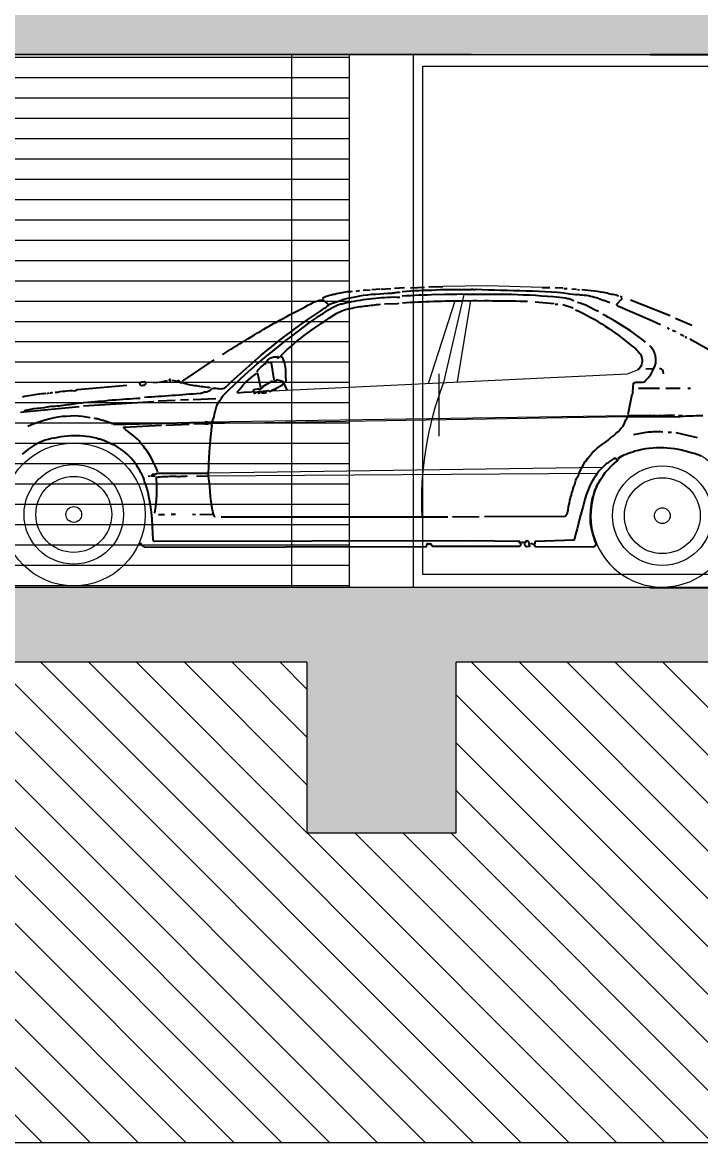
# Model space of a CAD drawing. Header units: metres. Extents: x -45 to 1930, y -347 to 488.
# Drawn here: x 238.15 to 241.33, y -146.25 to -141 of the extents above; entities that cross this region are included whole.
import ezdxf

# ---------------------------------------------------------------- set-up
doc = ezdxf.new("R2010")
doc.units = ezdxf.units.M
doc.header["$PDMODE"] = 3
doc.layers.add('FLOATINGWINDOWS', color=2, linetype='Continuous', plot=False)
for name, color, linetype in [('koty', 4, 'Continuous'), ('popis', 6, 'Continuous'), ('SRAFY', 3, 'Continuous'), ('srafy sklo', 252, 'Continuous'), ('ZARIZOVAKY', 251, 'Continuous')]:
    doc.layers.add(name, color=color, linetype=linetype)
doc.styles.add('ROMANS', font='romans.shx', dxfattribs={"width": 0.7})
doc.dimstyles.new('andr', dxfattribs={"dimtxt": 0.1, "dimasz": 0.2, "dimexe": 0.2, "dimexo": 0.2, "dimgap": 0.05, "dimtad": 1, "dimlfac": 1000, "dimrnd": 10, "dimtxsty": 'Standard', "dimblk": 'OBLIQUE', "dimcen": 2.5, "dimclrd": 7, "dimclre": 7, "dimclrt": 7, "dimadec": 0, "dimazin": 0, "dimtfac": 1, "dimtmove": 0, "dimatfit": 3, "dimldrblk": 'OBLIQUE', "dimfxl": 0, "dimarcsym": 0})

# ---------------------------------------------------------------- blocks, each defined once
blk = doc.blocks.new('BMW5-BOK')
at = {"lineweight": 0}
for p, q in [((2.6739, 1.3675), (2.5791, 0.9536)), ((2.5086, 0.9502), (2.6337, 1.3373)), ((2.6435, 0.9566), (2.7071, 1.338)), ((3.4414, 0.9944), (3.4888, 1.014)), ((1.6779, 0.9108), (3.4414, 0.9944)), ((3.4421, 0.7929), (1.4567, 0.7598)), ((3.4429, 0.7977), (1.4711, 0.7676)), ((1.4718, 0.5172), (3.3004, 0.5284)), ((3.3241, 0.556), (1.472, 0.5299))]:
    blk.add_line(p, q, dxfattribs=at)
for points in [[(1.1752, 0.8855), (1.1911, 0.8869), (1.2079, 0.8875), (1.2239, 0.8889), (1.2406, 0.8902), (1.2566, 0.8908), (1.2726, 0.8922), (1.2893, 0.8936), (1.3053, 0.895), (1.3221, 0.8955), (1.338, 0.8969), (1.3548, 0.8983), (1.3708, 0.8989), (1.3875, 0.9003), (1.4043, 0.9017), (1.4202, 0.9022), (1.437, 0.9036), (1.441, 0.9043), (1.4442, 0.9051), (1.4466, 0.9059), (1.4498, 0.9074), (1.4522, 0.9082), (1.4554, 0.909), (1.4578, 0.9097), (1.4618, 0.9105), (1.4666, 0.9112), (1.4706, 0.9127), (1.4746, 0.9135), (1.4786, 0.915), (1.4826, 0.9166), (1.4867, 0.9197), (1.4899, 0.9229), (1.4931, 0.9268), (1.5011, 0.9283), (1.5099, 0.9282), (1.5178, 0.9265), (1.5266, 0.9256), (1.5346, 0.9247), (1.5426, 0.9254), (1.5506, 0.9276), (1.557, 0.9324), (1.5845, 0.9591), (1.6119, 0.9843), (1.6394, 1.0094), (1.6676, 1.0337), (1.695, 1.0581), (1.7224, 1.0817), (1.7499, 1.1044), (1.7773, 1.1264), (1.8047, 1.1484), (1.8321, 1.1696), (1.8602, 1.1907), (1.8876, 1.2111), (1.915, 1.2307), (1.9424, 1.2503), (1.9705, 1.269), (1.9979, 1.2878), (2.0035, 1.2917), (2.0091, 1.2956), (2.0148, 1.2996), (2.0204, 1.3027), (2.026, 1.3066), (2.0317, 1.3105), (2.0365, 1.3144), (2.0406, 1.3192), (2.0582, 1.3261), (2.0758, 1.3331), (2.0935, 1.3392), (2.1111, 1.3446), (2.1295, 1.3491), (2.1479, 1.3529), (2.1662, 1.3566), (2.1854, 1.3604), (2.2038, 1.3633), (2.223, 1.3654), (2.2413, 1.3676), (2.2605, 1.3689), (2.2797, 1.3703), (2.298, 1.3716), (2.3172, 1.373), (2.3355, 1.3736), (2.3411, 1.3743), (2.3467, 1.375), (2.3515, 1.3757), (2.3563, 1.3764), (2.3619, 1.3772), (2.3667, 1.3771), (2.3715, 1.3771), (2.3742, 1.3766)], [(2.0114, 1.3475), (2.0138, 1.3498), (2.0155, 1.3522), (2.0179, 1.3546), (2.0211, 1.3561), (2.0283, 1.3584), (2.0363, 1.3607), (2.0443, 1.363), (2.0523, 1.3653), (2.0603, 1.3676), (2.0691, 1.3691), (2.0771, 1.3713), (2.0859, 1.3728), (2.0939, 1.3751), (2.1027, 1.3766), (2.1107, 1.3781), (2.1195, 1.3788), (2.1275, 1.3803), (2.1363, 1.3809), (2.1443, 1.3816), (2.1522, 1.3823)], [(2.1681, 1.3821), (2.1857, 1.3851)], [(2.2017, 1.3864), (2.2336, 1.3892)], [(2.2416, 1.3899), (2.2816, 1.3926)], [(2.2855, 1.3925), (2.331, 1.3951)], [(2.3478, 1.3965), (2.3957, 1.3991)], [(3.19, 1.3377), (3.1852, 1.3393), (3.1805, 1.3418), (3.1757, 1.3426), (3.1709, 1.3443), (3.1662, 1.3459), (3.1606, 1.3468), (3.1558, 1.3485), (3.1502, 1.3493), (3.1224, 1.3529), (3.0937, 1.3557), (3.0658, 1.3576), (3.038, 1.3596), (3.01, 1.3615), (2.9814, 1.3635), (2.9535, 1.3639), (2.9256, 1.365), (2.8977, 1.3662), (2.8698, 1.3666), (2.8419, 1.3669), (2.8139, 1.3665), (2.786, 1.3668), (2.7573, 1.3672), (2.7294, 1.3668), (2.7015, 1.3672), (2.6815, 1.3674), (2.6616, 1.3677), (2.6417, 1.3671), (2.6218, 1.3674), (2.6026, 1.3669), (2.5826, 1.3663), (2.5627, 1.3658), (2.5428, 1.366), (2.5228, 1.3647), (2.5037, 1.3642), (2.4837, 1.3636), (2.4638, 1.3631), (2.4438, 1.3617), (2.4247, 1.3612), (2.4047, 1.3599), (2.3848, 1.3593)], [(3.3589, 1.3275), (3.351, 1.3308), (3.3431, 1.3333), (3.3351, 1.3365), (3.3272, 1.3391), (3.3192, 1.3416), (3.3113, 1.3448), (3.3034, 1.3473), (3.2962, 1.3506), (3.2867, 1.3532), (3.2772, 1.3557), (3.2676, 1.3574), (3.2581, 1.3599), (3.2485, 1.3616), (3.239, 1.3625), (3.2294, 1.3634), (3.2198, 1.3636), (3.2151, 1.3652), (3.2103, 1.3661), (3.2055, 1.3654), (3.1999, 1.3654), (3.1712, 1.369), (3.1426, 1.3726), (3.1131, 1.3754), (3.0844, 1.3773), (3.0549, 1.3793), (3.0255, 1.3805), (2.996, 1.3817), (2.9665, 1.3829), (2.937, 1.384), (2.9067, 1.3844), (2.8772, 1.3856), (2.8477, 1.386), (2.8182, 1.3864), (2.7887, 1.3876), (2.7592, 1.3887), (2.7297, 1.3899), (2.7265, 1.3892), (2.7225, 1.3884), (2.7201, 1.3885), (2.7169, 1.3893), (2.7138, 1.3901), (2.7106, 1.3902), (2.7074, 1.3894), (2.7042, 1.3887), (2.6842, 1.3889), (2.6635, 1.3892), (2.6436, 1.3886), (2.6236, 1.3889), (2.6037, 1.3884), (2.5837, 1.3886), (2.5638, 1.3881), (2.5438, 1.3876), (2.5239, 1.3862), (2.504, 1.3857), (2.484, 1.3852), (2.464, 1.3838), (2.4441, 1.3833), (2.4249, 1.382), (2.405, 1.3806), (2.385, 1.3793)], [(2.4228, 1.3987), (2.4898, 1.401)], [(2.5098, 1.4032), (2.5752, 1.4047)], [(3.0409, 1.4002), (3.0776, 1.3997)], [(3.1389, 1.3957), (3.103, 1.3978)], [(3.1429, 1.3949), (3.1588, 1.3947)], [(3.2026, 1.3909), (3.1803, 1.392)], [(3.2074, 1.3908), (3.2169, 1.3883)], [(3.4016, 1.3596), (3.3952, 1.3613), (3.3881, 1.363), (3.3817, 1.3647), (3.3746, 1.3663), (3.3674, 1.3672), (3.3603, 1.3689), (3.3539, 1.3706), (3.3467, 1.3723), (3.3308, 1.3757), (3.3157, 1.3783), (3.3006, 1.3801), (3.2863, 1.3827), (3.2711, 1.3845), (3.2568, 1.3854), (3.2425, 1.3872), (3.2273, 1.3882)], [(1.5068, 0.3245), (1.506, 0.3245), (1.5052, 0.3253), (1.5036, 0.3262), (1.5028, 0.3269), (1.496, 0.3494), (1.4915, 0.3725), (1.4878, 0.3957), (1.4857, 0.4197), (1.4836, 0.4436), (1.4815, 0.4676), (1.4795, 0.4915), (1.4766, 0.5147), (1.4781, 0.5721), (1.4813, 0.6287), (1.4852, 0.686), (1.4915, 0.7442), (1.4924, 0.749), (1.4917, 0.7538), (1.4909, 0.7577), (1.4894, 0.7618), (1.5025, 0.7935), (1.5035, 0.8054), (1.5068, 0.8174), (1.5102, 0.8293), (1.5135, 0.8412), (1.5168, 0.8483), (1.5201, 0.8555), (1.5242, 0.8618), (1.5283, 0.8681), (1.5315, 0.8745), (1.5364, 0.8808), (1.5405, 0.8863), (1.5445, 0.8926), (1.5704, 0.9186), (1.5962, 0.9438), (1.6229, 0.969), (1.6495, 0.9934), (1.6761, 1.0169), (1.7028, 1.0405), (1.7302, 1.0632), (1.7576, 1.086), (1.785, 1.108), (1.8116, 1.13), (1.839, 1.1511), (1.8664, 1.1715), (1.893, 1.1919), (1.9203, 1.2123), (1.9469, 1.2319), (1.9735, 1.2507), (1.9775, 1.2546), (1.9807, 1.2578), (1.9848, 1.2601), (1.988, 1.2624), (1.992, 1.2648), (1.9952, 1.2663), (1.9984, 1.2687), (2.0016, 1.271), (2.0137, 1.278), (2.025, 1.2859), (2.0354, 1.2929), (2.0467, 1.2991), (2.0579, 1.3062), (2.07, 1.3116), (2.0828, 1.3178), (2.0964, 1.3224), (2.1028, 1.3231), (2.1076, 1.3247), (2.1132, 1.3262), (2.118, 1.3277), (2.1213, 1.3293), (2.1253, 1.33), (2.1284, 1.3308), (2.1324, 1.3307), (2.1356, 1.3315), (2.1396, 1.3322), (2.1428, 1.333), (2.146, 1.3337), (2.1604, 1.3359), (2.1748, 1.3381), (2.1891, 1.3404), (2.2027, 1.3426), (2.2171, 1.3448), (2.2315, 1.3462), (2.2459, 1.3484), (2.2602, 1.3498), (2.2746, 1.3512), (2.2882, 1.3526), (2.3026, 1.3532), (2.3169, 1.3546), (2.3305, 1.3545), (2.3448, 1.3551), (2.3592, 1.3549), (2.3728, 1.3547)], [(1.5422, 1.0864), (1.5479, 1.0888), (1.5527, 1.0911), (1.5575, 1.0942), (1.5615, 1.0973), (1.5664, 1.1005), (1.5712, 1.1044), (1.576, 1.1067), (1.5808, 1.1099), (1.5913, 1.1161), (1.6018, 1.1224), (1.6114, 1.1286), (1.6218, 1.1348), (1.6323, 1.1411), (1.6419, 1.1473), (1.6516, 1.1528), (1.6612, 1.159), (1.6757, 1.1684), (1.691, 1.177), (1.7055, 1.1864), (1.7207, 1.195), (1.7352, 1.2035), (1.7505, 1.2129), (1.7649, 1.2215), (1.7802, 1.2301), (1.7955, 1.2378), (1.8107, 1.2464), (1.826, 1.255), (1.8405, 1.2628), (1.8557, 1.2713), (1.8718, 1.2791), (1.887, 1.2877), (1.9023, 1.2955), (1.9159, 1.3017), (1.9288, 1.3087), (1.9424, 1.3165), (1.9553, 1.3235), (1.9689, 1.3305), (1.9826, 1.3359), (1.997, 1.3397), (2.0114, 1.3419), (2.0311, 1.3265), (2.0319, 1.3257), (2.0334, 1.3249), (2.0342, 1.3233), (2.035, 1.3216)], [(1.8364, 0.955), (1.8364, 0.955), (1.8372, 0.9566), (1.8389, 0.9574), (1.8396, 0.9582), (1.8392, 0.9861), (1.838, 1.0156), (1.8336, 1.0436), (1.8252, 1.07), (1.8236, 1.0716), (1.8212, 1.0724), (1.8188, 1.0733), (1.8156, 1.0741), (1.8149, 1.0741), (1.8149, 1.0749), (1.8149, 1.0765), (1.8141, 1.0781), (1.8287, 1.0931), (1.844, 1.108), (1.8602, 1.1221), (1.8755, 1.1355), (1.8916, 1.1489), (1.9085, 1.1622), (1.9246, 1.1748), (1.9415, 1.1873), (1.9585, 1.199), (1.9753, 1.2108), (1.993, 1.2225), (2.0099, 1.2342), (2.0268, 1.2452), (2.0437, 1.2569), (2.0606, 1.2679), (2.0775, 1.2788), (2.0847, 1.2827), (2.0928, 1.2858), (2.1008, 1.2897), (2.1088, 1.2928), (2.1168, 1.2958), (2.1248, 1.2981), (2.1336, 1.3004), (2.1416, 1.3019), (2.1504, 1.3034), (2.1592, 1.3057), (2.1688, 1.3071), (2.1776, 1.3086), (2.1863, 1.3101), (2.1951, 1.3108), (2.2039, 1.3122), (2.2127, 1.3137), (2.2215, 1.3144), (2.2303, 1.3159), (2.2391, 1.3166), (2.247, 1.3173), (2.2558, 1.318), (2.2646, 1.3194), (2.2734, 1.3201), (2.2822, 1.3208)], [(2.3022, 1.3237), (2.3644, 1.3253), (2.3644, 1.3253), (2.366, 1.3261), (2.3668, 1.3261), (2.3668, 1.3261)], [(2.3868, 1.3282), (2.4051, 1.3296), (2.4235, 1.3301), (2.4418, 1.3315), (2.4602, 1.332), (2.4777, 1.3326), (2.4961, 1.3339), (2.5145, 1.3345), (2.5328, 1.3351), (2.5512, 1.3356), (2.5695, 1.3362), (2.5878, 1.3367), (2.6062, 1.3365), (2.6245, 1.3371), (2.6429, 1.3376), (2.6612, 1.3374), (2.6796, 1.338), (2.6979, 1.3377), (2.7163, 1.3383), (2.7346, 1.338), (2.7529, 1.3378), (2.7713, 1.3383), (2.7896, 1.3381), (2.808, 1.3378), (2.8263, 1.3376), (2.8446, 1.3374), (2.863, 1.3371), (2.8813, 1.3369), (2.8997, 1.3366), (2.918, 1.3364), (2.9364, 1.3354), (2.9547, 1.3351), (2.973, 1.3349)], [(3.0981, 1.3237), (3.0081, 1.3312)], [(3.1021, 1.322), (3.114, 1.3219)], [(3.1863, 1.3026), (3.1379, 1.3176)], [(3.3058, 1.2867), (3.2931, 1.2916), (3.2812, 1.2974), (3.2693, 1.3039), (3.2574, 1.3104), (3.2455, 1.3162), (3.2328, 1.3219), (3.2201, 1.3261), (3.2066, 1.3287)], [(3.5968, 1.2247), (3.5445, 1.2477), (3.397, 1.3126), (3.3954, 1.3142), (3.3939, 1.3167), (3.3923, 1.3191), (3.3916, 1.3215), (3.4118, 1.3427), (3.4158, 1.349)], [(3.4064, 1.358), (3.4072, 1.358), (3.4088, 1.3579), (3.4104, 1.3579), (3.4119, 1.3571), (3.4127, 1.3563), (3.4127, 1.3555), (3.4143, 1.3547), (3.4159, 1.3539)], [(3.642, 1.2663), (3.4556, 1.3406)], [(3.1974, 1.2945), (3.2164, 1.2863), (3.2346, 1.2773), (3.2529, 1.2683), (3.2703, 1.2585), (3.2877, 1.2494), (3.3043, 1.2389), (3.321, 1.2291), (3.3368, 1.2185), (3.3534, 1.2079), (3.3692, 1.1966), (3.385, 1.1852), (3.4008, 1.1738), (3.4166, 1.1616), (3.4324, 1.1503), (3.4482, 1.1373), (3.4639, 1.1251), (3.4687, 1.1211), (3.4726, 1.1178), (3.4758, 1.1146), (3.4805, 1.1122), (3.486, 1.1065), (3.4915, 1.1001), (3.497, 1.0936), (3.5025, 1.0863), (3.5064, 1.0791), (3.5095, 1.0703), (3.511, 1.0615), (3.5108, 1.0512), (3.5075, 1.0392), (3.5034, 1.0289), (3.4977, 1.021), (3.4888, 1.014)], [(3.5264, 1.1427), (3.5145, 1.1524), (3.5027, 1.1613), (3.4909, 1.1702), (3.479, 1.1791), (3.4671, 1.1881), (3.4553, 1.1962), (3.4427, 1.2044), (3.4308, 1.2125), (3.4181, 1.2198), (3.4055, 1.228), (3.3928, 1.2353), (3.3801, 1.2435), (3.3667, 1.2508), (3.3532, 1.2582), (3.3398, 1.2663), (3.3263, 1.2737)], [(3.6349, 1.2058), (3.6349, 1.2066), (3.6341, 1.2074), (3.6325, 1.2082), (3.6309, 1.2091), (3.6317, 1.2075), (3.6325, 1.2067), (3.6333, 1.2059), (3.6349, 1.2058)], [(3.7435, 1.222), (3.6674, 1.2541)], [(3.6666, 1.1919), (3.6666, 1.1919), (3.665, 1.1927), (3.6642, 1.1927), (3.6634, 1.1927), (3.6531, 1.1984)], [(3.7062, 1.1714), (3.6903, 1.1796)], [(3.7181, 1.1649), (3.7173, 1.1657), (3.7173, 1.1665), (3.7157, 1.1673), (3.7141, 1.1681), (3.7141, 1.1665), (3.7149, 1.1657), (3.7165, 1.1649), (3.7181, 1.1649)], [(3.9413, 1.0407), (3.7339, 1.1575)], [(3.4454, 0.8056), (3.4634, 0.8995), (3.465, 0.9003), (3.4658, 0.9018), (3.4666, 0.9034), (3.4674, 0.905), (3.4667, 0.9066), (3.4667, 0.9082), (3.4667, 0.909), (3.4659, 0.9106), (3.4704, 0.9504), (3.4761, 0.9535), (3.4816, 0.9551), (3.4881, 0.9558), (3.4944, 0.9565), (3.5008, 0.9564), (3.508, 0.9563), (3.5144, 0.9562), (3.5208, 0.9577), (3.5264, 0.964), (3.5329, 0.9703), (3.5386, 0.9767), (3.5442, 0.9837), (3.5491, 0.9909), (3.554, 0.9987), (3.5581, 1.0067), (3.5614, 1.0154), (3.5696, 1.0296), (3.5738, 1.0455), (3.574, 1.0631), (3.5734, 1.0814), (3.5703, 1.0878), (3.568, 1.0943), (3.5649, 1.1007), (3.5626, 1.1063), (3.5587, 1.1111), (3.5555, 1.1159), (3.5508, 1.1208), (3.5461, 1.1256)], [(1.354, 0.9605), (1.502, 1.0598)], [(1.784, 0.9669), (1.7714, 1.0459), (1.7706, 1.0468), (1.7699, 1.0476), (1.769, 1.0476), (1.7683, 1.0484), (1.7515, 1.0478), (1.7515, 1.0478), (1.7507, 1.0486), (1.7499, 1.0494), (1.7492, 1.051), (1.7516, 1.0558), (1.7549, 1.0605), (1.7589, 1.0636), (1.7629, 1.0668), (1.7677, 1.0691), (1.7726, 1.0715), (1.7782, 1.073), (1.7838, 1.0745), (1.7893, 1.0744), (1.7933, 1.0744), (1.7973, 1.0751), (1.8013, 1.0759), (1.8029, 1.0751), (1.8037, 1.0742), (1.8053, 1.0726), (1.8052, 1.071), (1.8036, 1.0695), (1.802, 1.0687), (1.7996, 1.0671), (1.798, 1.0656)], [(1.6093, 0.9069), (1.6182, 0.9188), (1.6288, 0.9306), (1.6393, 0.9432), (1.6514, 0.955), (1.6635, 0.9661), (1.6764, 0.977), (1.6885, 0.9873), (1.7006, 0.9967), (1.7022, 0.9974), (1.7038, 0.9982), (1.7046, 0.9982), (1.7054, 0.9982), (1.7197, 0.9302)], [(1.7055, 1.0038), (1.7055, 1.0046), (1.7055, 1.0062), (1.7055, 1.007), (1.7055, 1.0078), (1.7096, 1.0133), (1.7136, 1.0188), (1.7185, 1.0235), (1.7233, 1.0282), (1.729, 1.0329), (1.7346, 1.0377), (1.7403, 1.0416), (1.7459, 1.0455)], [(3.5271, 1.019), (3.5567, 1.0194)], [(3.6106, 0.9948), (3.6083, 1.0076), (3.6052, 1.0124), (3.6013, 1.0165), (3.5965, 1.0189), (3.591, 1.0198)], [(1.1615, 0.9399), (1.1671, 0.9414), (1.1719, 0.9422), (1.1768, 0.9437), (1.1816, 0.9476), (1.1824, 0.9508), (1.1809, 0.954), (1.1777, 0.9556), (1.1745, 0.9573), (1.1601, 0.9551), (1.1585, 0.9543), (1.1561, 0.9535), (1.1545, 0.9512), (1.1529, 0.9496), (1.1537, 0.9464), (1.156, 0.944), (1.1584, 0.9416), (1.1607, 0.9399), (1.1607, 0.9399), (1.1615, 0.9399), (1.1615, 0.9399), (1.1615, 0.9399)], [(1.216, 0.9535), (1.2383, 0.9565)], [(1.2463, 0.9564), (1.2839, 0.9638)], [(1.2982, 0.9613), (1.2982, 0.9613), (1.2982, 0.9629), (1.2982, 0.9636), (1.2982, 0.9636), (1.2982, 0.9652), (1.2967, 0.9661), (1.2959, 0.9677), (1.2943, 0.9677), (1.2935, 0.9677), (1.2927, 0.9677), (1.2919, 0.9669), (1.2919, 0.9653), (1.2919, 0.9645), (1.2934, 0.9629), (1.2942, 0.9621), (1.295, 0.9605), (1.2958, 0.9605), (1.2966, 0.9613), (1.2974, 0.9613), (1.2982, 0.9613)], [(1.3237, 0.9601), (1.3062, 0.9643)], [(1.3316, 0.9552), (1.3308, 0.9552), (1.33, 0.9569), (1.3292, 0.9577), (1.3293, 0.9584), (1.3301, 0.96), (1.3309, 0.9616), (1.3325, 0.9624), (1.3341, 0.9632), (1.3365, 0.9631), (1.3381, 0.9623), (1.3396, 0.9607), (1.3412, 0.9583)], [(1.3467, 0.9502), (1.3467, 0.9518), (1.3475, 0.9534), (1.3483, 0.9542), (1.3484, 0.9558), (1.3468, 0.955), (1.3467, 0.9534), (1.3459, 0.9518), (1.3467, 0.9502)], [(1.4852, 0.9285), (1.4772, 0.9302), (1.4693, 0.9311), (1.4605, 0.9328), (1.4525, 0.9337), (1.4438, 0.9346), (1.4358, 0.9355), (1.4271, 0.9364), (1.4191, 0.9381), (1.4104, 0.939), (1.4024, 0.9399), (1.3936, 0.9417), (1.3857, 0.9434), (1.3777, 0.9451), (1.3698, 0.9476), (1.3619, 0.95), (1.3539, 0.9526)], [(1.6922, 0.9043), (1.6938, 0.9042), (1.6946, 0.905), (1.6962, 0.905), (1.6978, 0.905), (1.697, 0.9058), (1.6954, 0.9066), (1.6938, 0.9066), (1.6931, 0.9082), (1.7577, 0.9162), (1.7585, 0.9146), (1.7601, 0.9137), (1.7625, 0.9129), (1.7641, 0.9121), (1.7673, 0.9136), (1.7705, 0.9152), (1.7737, 0.9175), (1.7769, 0.9191), (1.7802, 0.9214), (1.7834, 0.9222), (1.7874, 0.923), (1.7921, 0.9229), (1.7929, 0.9237), (1.7929, 0.9245), (1.7938, 0.9253), (1.7938, 0.9269), (1.8235, 0.9432), (1.8235, 0.944), (1.8235, 0.9448), (1.8236, 0.9464), (1.8244, 0.948), (1.826, 0.948), (1.8276, 0.9488), (1.8284, 0.9487), (1.83, 0.9487), (1.8308, 0.9503), (1.83, 0.9519), (1.8276, 0.9527), (1.8268, 0.9535), (1.826, 0.9544), (1.8261, 0.956), (1.8269, 0.9567), (1.8269, 0.9583), (1.7943, 0.9667), (1.7943, 0.9659), (1.7943, 0.9651), (1.7935, 0.9635), (1.7934, 0.9628), (1.7927, 0.962), (1.791, 0.9612), (1.7887, 0.9612), (1.7871, 0.9612), (1.7766, 0.955), (1.775, 0.9558), (1.775, 0.9566), (1.7758, 0.9582), (1.7767, 0.959), (1.7751, 0.959), (1.7743, 0.959), (1.7727, 0.959), (1.7711, 0.9591), (1.7293, 0.9333), (1.7293, 0.9325), (1.7293, 0.9317), (1.7292, 0.9301), (1.7276, 0.9293), (1.7276, 0.9293), (1.726, 0.9286), (1.7252, 0.9277), (1.7244, 0.9278), (1.714, 0.9199), (1.7131, 0.9199), (1.7124, 0.9208), (1.7116, 0.9223), (1.7124, 0.9239), (1.6868, 0.9203), (1.6868, 0.9203), (1.6884, 0.9211), (1.6892, 0.9218), (1.6901, 0.9218), (1.69, 0.9186), (1.6884, 0.9171), (1.686, 0.9155), (1.6844, 0.9132), (1.6851, 0.9107), (1.6867, 0.9083), (1.6883, 0.9059), (1.6906, 0.9043), (1.6906, 0.9043), (1.6914, 0.9043), (1.6922, 0.9043), (1.6922, 0.9043)], [(1.8444, 0.9187), (1.8331, 0.9463)], [(0.6026, 0.8874), (0.613, 0.8896), (0.6226, 0.8911), (0.633, 0.8934), (0.6434, 0.8948), (0.653, 0.8963), (0.6633, 0.8986), (0.6729, 0.9), (0.6833, 0.9015), (0.6929, 0.9022), (0.7033, 0.9028), (0.7128, 0.9035)], [(0.7168, 0.9034), (0.7296, 0.9057)], [(0.7328, 0.9056), (0.736, 0.9064), (0.7392, 0.9071), (0.7416, 0.9071), (0.7448, 0.9063)], [(0.7568, 0.9085), (0.768, 0.9091), (0.7791, 0.9114), (0.7912, 0.9128), (0.8023, 0.9143), (0.8135, 0.9157), (0.8255, 0.9164), (0.8374, 0.9162), (0.8494, 0.9153), (0.8518, 0.916), (0.855, 0.9184), (0.8574, 0.92), (0.8606, 0.9215), (1.0922, 0.9416)], [(1.6125, 0.9053), (1.642, 0.9089), (1.6779, 0.9108)], [(1.7066, 0.9049), (1.709, 0.9048), (1.7114, 0.9056), (1.7138, 0.9064), (1.7161, 0.9056), (1.7066, 0.9049)], [(1.7273, 0.9054), (1.7377, 0.9053), (1.7377, 0.9061), (1.7369, 0.9069), (1.7353, 0.9069), (1.7337, 0.9077), (1.7265, 0.9054), (1.7265, 0.9054), (1.7273, 0.9054), (1.7273, 0.9054), (1.7273, 0.9054)], [(1.7433, 0.9052), (1.7433, 0.906), (1.7441, 0.9068), (1.7449, 0.9068), (1.7465, 0.9075), (1.7449, 0.9076), (1.7433, 0.906), (1.7425, 0.9044), (1.7433, 0.9052)], [(3.4933, 0.927), (3.5914, 0.9281)], [(3.6209, 0.9277), (3.6894, 0.9276)], [(3.7253, 0.9264), (3.7285, 0.9271), (3.7309, 0.9279), (3.7341, 0.927), (3.7373, 0.927)], [(0.5945, 0.8149), (0.6088, 0.8171), (0.8692, 0.8416)], [(0.6113, 0.8227), (0.6257, 0.8265), (0.6417, 0.8287), (0.6569, 0.8317), (0.6729, 0.8331), (0.6888, 0.8352), (0.7048, 0.8374), (0.7208, 0.8396), (0.736, 0.8426), (0.7464, 0.8432), (0.7559, 0.8439), (0.7655, 0.8446), (0.7759, 0.8453), (0.7855, 0.8467), (0.7951, 0.8474), (0.8047, 0.8489), (0.8142, 0.8503), (0.8238, 0.851), (0.8334, 0.8525), (0.843, 0.8539), (0.8534, 0.8554), (0.863, 0.8569), (0.8726, 0.8584), (0.8822, 0.859), (0.8917, 0.8605), (0.9085, 0.8619), (0.9253, 0.8632), (0.942, 0.8646), (0.958, 0.866), (0.9748, 0.8674), (0.9915, 0.8688), (1.0083, 0.8709), (1.0243, 0.8723), (1.041, 0.8729), (1.057, 0.8743), (1.0738, 0.8757), (1.0897, 0.877), (1.1065, 0.8784), (1.1225, 0.879), (1.1392, 0.8804), (1.1552, 0.881)], [(0.8891, 0.8446), (1.2188, 0.865)], [(1.2404, 0.8687), (1.3201, 0.8708)], [(1.3449, 0.8729), (1.3824, 0.8748)], [(1.4047, 0.8745), (1.51, 0.8795)], [(0.6287, 0.7499), (0.6456, 0.7568), (0.6632, 0.7638), (0.68, 0.7699), (0.6984, 0.7761), (0.7161, 0.7814), (0.7344, 0.786), (0.7529, 0.7897), (0.7712, 0.7927), (0.7904, 0.7956), (0.8088, 0.797), (0.8279, 0.7983), (0.8463, 0.7989), (0.8654, 0.7978), (0.8837, 0.796), (0.902, 0.7934), (0.9203, 0.7899)], [(2.77, 0.3263), (3.1489, 0.327), (3.1586, 0.3388), (3.1628, 0.3547), (3.1654, 0.3722), (3.1696, 0.3881), (3.1714, 0.4017), (3.1747, 0.4144), (3.1789, 0.4263), (3.1806, 0.439), (3.1847, 0.4485), (3.1872, 0.4573), (3.1898, 0.4668), (3.1939, 0.4755), (3.1956, 0.4835), (3.1973, 0.4906), (3.1989, 0.497), (3.2022, 0.5041), (3.2063, 0.5096), (3.2104, 0.516), (3.2128, 0.5215), (3.2137, 0.5271), (3.2423, 0.5833), (3.2439, 0.5841), (3.2447, 0.5849), (3.2464, 0.5857), (3.248, 0.5865), (3.2561, 0.5999), (3.2659, 0.6126), (3.2764, 0.6244), (3.2877, 0.6354), (3.2998, 0.6456), (3.3119, 0.6558), (3.3248, 0.6652), (3.3376, 0.6746), (3.3505, 0.684), (3.3626, 0.6942), (3.3755, 0.7036), (3.3876, 0.7146), (3.3989, 0.7249), (3.4094, 0.7367), (3.4192, 0.7485), (3.4281, 0.762), (3.4306, 0.7707), (3.4339, 0.7786), (3.438, 0.7858), (3.4421, 0.7929), (3.6215, 0.7945), (3.6837, 0.7929), (3.6845, 0.7929), (3.6853, 0.7937), (3.6869, 0.7945), (3.6893, 0.7944), (3.7037, 0.7959), (3.7188, 0.7973), (3.734, 0.7978), (3.7492, 0.7984), (3.7643, 0.799), (3.7803, 0.7988), (3.7954, 0.7994)], [(3.4429, 0.7977), (3.4429, 0.7977), (3.4445, 0.7992), (3.4453, 0.8), (3.4453, 0.8), (3.5482, 0.8003), (3.549, 0.8003), (3.5506, 0.7995), (3.5514, 0.7978), (3.5513, 0.7962)], [(3.5562, 0.8002), (3.5793, 0.7999)], [(3.5849, 0.7982), (3.5849, 0.7982), (3.5857, 0.799), (3.5857, 0.7998), (3.5857, 0.7998), (3.6184, 0.801), (3.6184, 0.801), (3.6192, 0.8001), (3.6192, 0.7993), (3.6192, 0.7993)], [(3.6615, 0.7988), (3.624, 0.8009)], [(3.6814, 0.8001), (3.6989, 0.7999)], [(1.0268, 0.759), (1.0181, 0.7631), (1.0093, 0.7665), (1.0006, 0.7697), (0.9919, 0.7722), (0.9823, 0.7756), (0.9728, 0.7781), (0.9641, 0.7806), (0.9545, 0.7839), (0.9505, 0.784), (0.9466, 0.784), (0.9434, 0.7849), (0.9402, 0.7865)], [(1.0299, 0.7574), (1.4488, 0.7679), (1.4504, 0.7671), (1.4519, 0.7654), (1.4519, 0.7622), (1.4519, 0.7599), (1.4064, 0.7581)], [(1.2376, 0.5354), (1.2353, 0.5434), (1.2314, 0.5506), (1.2283, 0.5578), (1.2244, 0.5659), (1.2182, 0.5795), (1.2112, 0.5931), (1.2042, 0.6068), (1.1964, 0.6196), (1.1886, 0.6317), (1.1792, 0.6438), (1.1706, 0.6559), (1.1604, 0.6672), (1.1517, 0.6784), (1.1423, 0.6881), (1.132, 0.6978), (1.121, 0.7068), (1.11, 0.7157), (1.0997, 0.7238), (1.0887, 0.7327), (1.0792, 0.7416), (1.0792, 0.7416), (1.0792, 0.7432), (1.0792, 0.744), (1.0792, 0.7448), (1.2556, 0.7545)], [(1.2756, 0.7542), (1.3856, 0.7583)], [(1.4567, 0.7598), (1.4614, 0.7597), (1.4662, 0.7605), (1.471, 0.7612), (1.4766, 0.7627), (1.4854, 0.7634)], [(1.4711, 0.7676), (1.4568, 0.7678)], [(1.1764, 0.1829), (2.4994, 0.1847), (2.4979, 0.1872), (2.4979, 0.1895), (2.4995, 0.1919), (2.5011, 0.1943), (2.5012, 0.1959), (2.5012, 0.1967), (2.502, 0.1983), (2.5036, 0.199), (2.5052, 0.199), (2.5068, 0.1982), (2.5076, 0.1974), (2.5092, 0.1958), (2.5107, 0.1966), (2.5116, 0.1973), (2.5132, 0.1981), (2.5148, 0.1989), (2.5172, 0.1981), (2.5187, 0.1972), (2.5195, 0.1956), (2.5203, 0.194), (2.5211, 0.1924), (2.5218, 0.1916), (2.5234, 0.1916), (2.525, 0.1908), (2.5258, 0.19), (2.5266, 0.1892), (2.5266, 0.1892), (2.525, 0.1876), (2.9333, 0.1862), (2.9357, 0.187), (2.9381, 0.1886), (2.9405, 0.1909), (2.9422, 0.1941), (2.9383, 0.2029), (2.9375, 0.2029), (2.9359, 0.2037), (2.9351, 0.2046), (2.9336, 0.2054), (2.9336, 0.2062), (2.9336, 0.207), (2.9344, 0.2086), (2.936, 0.2085), (2.6992, 0.2116), (1.2246, 0.2086), (1.2222, 0.2094), (1.2198, 0.211), (1.2174, 0.2135), (1.2167, 0.2166), (1.2155, 0.2486), (1.2135, 0.2813), (1.2116, 0.314), (1.208, 0.3467), (1.2036, 0.3787), (1.1977, 0.4115), (1.1909, 0.4443), (1.1826, 0.4763), (1.1795, 0.4827), (1.1764, 0.4899), (1.1741, 0.4971), (1.1718, 0.5043), (1.1687, 0.5116), (1.1656, 0.518), (1.1625, 0.5244), (1.1586, 0.5308), (1.1531, 0.5413), (1.1477, 0.5517), (1.1414, 0.5621), (1.1344, 0.5718), (1.1274, 0.5815), (1.1195, 0.5911), (1.1116, 0.6008), (1.1038, 0.6089), (1.0951, 0.6178), (1.0857, 0.6259), (1.0762, 0.6332), (1.0667, 0.6405), (1.0572, 0.647), (1.0469, 0.6527), (1.0366, 0.6584), (1.0263, 0.6634), (1.0208, 0.6658), (1.0144, 0.6691), (1.0089, 0.6716), (1.0026, 0.6748), (0.997, 0.6773), (0.9907, 0.6798), (0.9851, 0.6822), (0.9787, 0.6839), (0.9748, 0.6856), (0.9716, 0.6872), (0.9676, 0.688), (0.9645, 0.6889), (0.9605, 0.6889), (0.9565, 0.6898), (0.9533, 0.6914), (0.9494, 0.693), (0.9343, 0.6964), (0.9191, 0.699), (0.904, 0.7008), (0.8897, 0.7026), (0.8745, 0.7036), (0.8594, 0.7038), (0.8442, 0.704), (0.8291, 0.7034), (0.8139, 0.7028), (0.7987, 0.7014), (0.7836, 0.6992), (0.7692, 0.697), (0.754, 0.694), (0.7396, 0.691), (0.7244, 0.6872), (0.71, 0.6834), (0.698, 0.6788), (0.6867, 0.6742), (0.6763, 0.6695), (0.6659, 0.6641), (0.6562, 0.6586), (0.6466, 0.6532), (0.6377, 0.6469), (0.6289, 0.6406), (0.6152, 0.6296), (0.6023, 0.6186)], [(3.4705, 0.7104), (3.4793, 0.7127), (3.4873, 0.7141), (3.4961, 0.7156), (3.5041, 0.7171), (3.5129, 0.7186), (3.5217, 0.7201), (3.5297, 0.7215), (3.5384, 0.7222), (3.5472, 0.7229), (3.556, 0.7236), (3.564, 0.7243), (3.5728, 0.725), (3.5815, 0.7249), (3.5903, 0.7248), (3.5983, 0.7247), (3.607, 0.7237)], [(3.6325, 0.721), (3.6485, 0.7208)], [(3.7694, 0.6953), (3.67, 0.7189)], [(3.3972, 0.5989), (3.4061, 0.6043), (3.4149, 0.6098), (3.4246, 0.6145), (3.435, 0.6183), (3.4454, 0.6222), (3.4558, 0.626), (3.4663, 0.6299), (3.4767, 0.6337), (3.4935, 0.6375), (3.5103, 0.6413), (3.527, 0.6442), (3.5438, 0.6464), (3.5606, 0.6478), (3.5781, 0.6492), (3.5949, 0.6489), (3.6116, 0.6487), (3.6284, 0.6477), (3.6451, 0.6467), (3.6618, 0.6441), (3.6785, 0.6414), (3.6952, 0.6381), (3.7119, 0.6346), (3.7286, 0.6297), (3.7453, 0.6246), (3.7532, 0.6229), (3.7604, 0.6212), (3.7668, 0.6188), (3.7731, 0.6163), (3.7795, 0.613), (3.785, 0.6106)], [(3.013, 0.1852), (3.2842, 0.1833), (3.285, 0.1856), (3.2866, 0.1872), (3.289, 0.188), (3.2922, 0.1895), (3.2922, 0.1903), (3.2922, 0.1919), (3.2923, 0.1927), (3.2931, 0.1943), (3.2939, 0.1943), (3.2947, 0.1951), (3.2955, 0.1951), (3.2971, 0.1943), (3.2916, 0.2063), (3.287, 0.2183), (3.2832, 0.2311), (3.2794, 0.2447), (3.2756, 0.2575), (3.2726, 0.2711), (3.2703, 0.2839), (3.2681, 0.2975), (3.2685, 0.327), (3.2697, 0.3557), (3.2724, 0.3844), (3.2776, 0.4138), (3.2801, 0.4202), (3.2817, 0.4257), (3.2834, 0.4313), (3.2859, 0.4368), (3.2868, 0.444), (3.29, 0.4503), (3.2925, 0.4567), (3.295, 0.463), (3.304, 0.4813), (3.3146, 0.4987), (3.326, 0.5153), (3.3374, 0.5319), (3.3503, 0.5468), (3.3649, 0.5618), (3.3802, 0.576), (3.3963, 0.5885), (3.3939, 0.5894), (3.3924, 0.591), (3.3916, 0.5926), (3.3908, 0.595), (3.3892, 0.595), (3.3877, 0.5958), (3.3852, 0.5958), (3.3836, 0.5959), (3.3837, 0.5967), (3.3837, 0.5983), (3.3845, 0.5991), (3.3853, 0.599), (3.3805, 0.5983), (3.3757, 0.5968), (3.3709, 0.5936), (3.366, 0.5905), (3.3612, 0.5874), (3.3572, 0.5834), (3.3523, 0.5795), (3.3475, 0.5764), (3.3419, 0.5725), (3.3371, 0.5686), (3.3322, 0.5638), (3.3274, 0.5591), (3.3225, 0.5544), (3.3177, 0.5489), (3.3128, 0.5449), (3.3088, 0.5402), (3.2998, 0.5276), (3.2909, 0.5149), (3.2827, 0.5015), (3.2746, 0.488), (3.2672, 0.4738), (3.2599, 0.4587), (3.2532, 0.4428), (3.2475, 0.427), (3.24, 0.4008), (3.2332, 0.3745), (3.2257, 0.3483), (3.2182, 0.3213), (3.2115, 0.2951), (3.2047, 0.268), (3.198, 0.2418), (3.1921, 0.2156), (3.0078, 0.2092), (3.0069, 0.206), (3.0061, 0.2036), (3.0061, 0.2004), (3.0068, 0.198), (3.006, 0.1972), (3.006, 0.1965), (3.0052, 0.1965), (3.0044, 0.1949), (3.0106, 0.1852), (3.0114, 0.1852), (3.0122, 0.1852), (3.0122, 0.1852), (3.013, 0.1852)], [(1.2261, 0.5132), (1.2102, 0.5158), (1.2103, 0.5198), (1.2119, 0.5221), (1.2151, 0.5237), (1.2183, 0.5245), (1.2239, 0.5252), (1.2287, 0.5259), (1.2327, 0.5275), (1.2359, 0.5298), (1.472, 0.5299)], [(1.1927, 0.5152), (1.203, 0.5159)], [(1.2239, 0.341), (1.23, 0.3831), (1.233, 0.4254), (1.2335, 0.4668), (1.2325, 0.5099), (1.2413, 0.5114), (1.2493, 0.5121), (1.258, 0.5128), (1.2668, 0.5135), (1.2764, 0.5141), (1.2852, 0.514), (1.2947, 0.5147), (1.3035, 0.5146), (1.3131, 0.5144), (1.3219, 0.5143), (1.3314, 0.5142), (1.341, 0.5141), (1.3498, 0.5148), (1.3593, 0.5147), (1.3689, 0.5153), (1.3777, 0.516)], [(1.42, 0.5154), (1.4718, 0.5172)], [(1.2414, 0.336), (1.2701, 0.3356)], [(1.3004, 0.3368), (1.3211, 0.3373)], [(1.4009, 0.3363), (1.4152, 0.3361)], [(1.4351, 0.3358), (1.4926, 0.3374)], [(1.5347, 0.3241), (2.5986, 0.3238)], [(2.6209, 0.3251), (2.7461, 0.3267)], [(2.9676, 0.1858), (2.9836, 0.1872), (2.982, 0.188), (2.9812, 0.1888), (2.9812, 0.1896), (2.982, 0.1912), (2.9836, 0.192), (2.9837, 0.1935), (2.9821, 0.1944), (2.9797, 0.1952), (2.9797, 0.196), (2.9797, 0.1976), (2.9805, 0.1984), (2.9821, 0.1992), (2.9805, 0.2008), (2.979, 0.2032), (2.9782, 0.2056), (2.9767, 0.208), (2.9758, 0.2088), (2.9751, 0.2096), (2.9743, 0.2104), (2.9727, 0.2112), (2.9639, 0.2098), (2.9655, 0.2073), (2.9647, 0.205), (2.9622, 0.2042), (2.9598, 0.2026), (2.959, 0.2018), (2.9582, 0.2003), (2.9582, 0.1979), (2.9581, 0.1963), (2.9589, 0.1931), (2.9613, 0.1899), (2.9636, 0.1874), (2.9668, 0.1858), (2.9668, 0.1858), (2.9676, 0.1858), (2.9676, 0.1858), (2.9676, 0.1858)], [(1.1511, 0.2023), (1.1519, 0.2007), (1.1543, 0.1999), (1.1566, 0.1991), (1.159, 0.1991), (1.159, 0.1975), (1.159, 0.1967), (1.159, 0.1951), (1.1598, 0.1935), (1.1629, 0.191), (1.1669, 0.1878), (1.1708, 0.1853), (1.1764, 0.1829)], [(2.9439, 0.2061), (2.9535, 0.2059), (2.9535, 0.2059), (2.9551, 0.2059), (2.9559, 0.2051), (2.9559, 0.2051)], [(2.9901, 0.1983), (2.9901, 0.1983), (2.9917, 0.199), (2.9925, 0.199), (2.9933, 0.199), (3.002, 0.1933)]]:
    blk.add_lwpolyline(points)
blk.add_lwpolyline([(3.0409, 1.4002), (2.7842, 1.4075), (2.5752, 1.4047)], dxfattribs=at)
for centre, radius in [((0.8438, 0.3357), 0.335), ((0.8438, 0.3357), 0.2334), ((3.6048, 0.3298), 0.2334), ((0.8438, 0.3357), 0.178), ((3.6048, 0.3298), 0.178), ((0.8438, 0.3357), 0.0371), ((3.6048, 0.3298), 0.0371)]:
    blk.add_circle(centre, radius, dxfattribs=at)
for centre, radius, start, end in [((4.0253, 0.3944), 1.5506, 158.863, 182.6086), ((3.6048, 0.3298), 0.335, 120.4721, 57.8153)]:
    blk.add_arc(centre, radius, start, end, dxfattribs=at)
blk = doc.blocks.new('_OBLIQUE')
at = {"color": 0, "linetype": 'ByBlock'}
blk.add_line((-0.5, -0.5), (0.5, 0.5), dxfattribs=at)
blk = doc.blocks.new('*D43')
at = {"layer": 'Defpoints', "color": 0, "linetype": 'Continuous', "lineweight": 0}
for p in [(240.8928, -141.1472), (241.8131, -141.1472), (240.8928, -143.6472)]:
    blk.add_point(p, dxfattribs=at)
at = {"layer": 'koty', "color": 7, "linetype": 'Continuous', "lineweight": -2}
for p, q in [((241.0928, -141.1472), (242.0131, -141.1472)), ((241.8131, -143.6472), (241.8131, -141.1472)), ((241.0928, -143.6472), (242.0131, -143.6472))]:
    blk.add_line(p, q, dxfattribs=at)
at = {"layer": 'koty', "color": 7, "linetype": 'Continuous', "lineweight": -2, "xscale": 0.2, "yscale": 0.2, "zscale": 0.2}
for p, rotation in [((241.8131, -141.1472), 90), ((241.8131, -143.6472), 270)]:
    blk.add_blockref('_OBLIQUE', p, dxfattribs=dict(at, rotation=rotation))
at = {"layer": 'koty', "color": 7, "linetype": 'Continuous', "lineweight": 0, "insert": (241.7131, -142.3972), "char_height": 0.1, "attachment_point": 5, "rotation": 90, "style": 'ROMANS'}
blk.add_mtext('2500', dxfattribs=at)

msp = doc.modelspace()

# ---------------------------------------------------------------- hatches: boundary and pattern name
at = {"linetype": 'Continuous', "lineweight": 0}
h = msp.add_hatch(dxfattribs=at)
h.set_pattern_fill('LINE', color=253, scale=0.03, style=0)
h.paths.add_polyline_path([(237.189155, -141.147185), (234.570099, -141.147185), (234.570099, -143.647185), (237.189155, -143.647185)])
h.paths.add_polyline_path([(237.489155, -143.647185), (239.412689, -143.647185), (239.412689, -141.147185), (237.489155, -141.147185)])
h.paths.add_polyline_path([(239.412689, -143.647185), (239.683903, -143.647185), (239.683903, -141.147185), (239.412689, -141.147185)])
at = {"layer": 'SRAFY', "linetype": 'Continuous', "lineweight": 0}
for points in [[(233.704501, -137.847185), (233.254501, -137.847185), (233.254501, -141.147185), (240.254501, -141.147185), (244.287007, -141.147185), (244.287007, -141.597185), (244.387007, -141.597185), (244.387007, -141.147185), (247.282439, -141.147185), (247.282439, -141.597185), (247.382439, -141.597185), (247.382439, -141.147185), (248.532439, -141.147185), (248.532439, -141.011736), (247.382439, -141.011736), (247.382439, -140.847185), (247.082439, -140.847185), (245.732439, -140.847185), (245.632439, -140.847185), (244.582439, -140.847185), (244.482439, -140.847185), (243.012439, -140.847185), (242.712439, -140.847185), (233.704501, -140.847185), (233.704501, -138.147185), (241.372439, -138.147185), (241.372439, -138.797185), (241.472439, -138.797185), (241.472439, -138.147185), (242.712439, -138.147185), (242.712439, -140.847185), (243.012439, -140.847185), (243.012439, -140.535641), (243.012439, -138.147185), (243.394886, -138.147185), (244.482439, -138.147185), (244.482439, -140.847185), (244.582439, -140.847185), (244.582439, -138.147185), (245.632439, -138.147185), (245.632439, -140.847185), (245.732439, -140.847185), (245.732439, -138.147185), (247.082439, -138.147185), (247.082439, -140.847185), (247.382439, -140.847185), (247.382439, -138.147185), (248.532439, -138.147185), (248.532439, -138.023656), (248.257439, -138.023656), (247.382439, -138.023656), (247.382439, -137.847185), (246.223101, -137.847185), (246.195597, -137.947185), (246.168094, -137.847185), (245.732439, -137.847185), (245.632439, -137.847185), (244.582439, -137.847185), (244.482439, -137.847185), (243.012439, -137.847185), (242.712439, -137.847185)], [(241.806211, -143.647185, -0.00747293), (241.796197, -143.647185), (234.273508, -143.647185), (234.273508, -144.797185), (234.973508, -144.797185), (234.973508, -143.997185), (239.483903, -143.997185), (239.483903, -144.797185), (240.183903, -144.797185), (240.183903, -143.997185), (243.232439, -143.997185), (243.232439, -144.797185), (243.932439, -144.797185), (243.932439, -143.997185), (246.882439, -143.997185), (246.882439, -144.797185), (247.582439, -144.797185), (247.582439, -143.997185), (251.182439, -143.997185), (251.182439, -144.797185), (251.882439, -144.797185), (251.882439, -143.997185), (257.351689, -143.997185), (257.351689, -144.797185), (258.051689, -144.797185), (258.051689, -143.997185), (258.051689, -143.647185)]]:
    msp.add_hatch(color=256, dxfattribs=at).paths.add_polyline_path(points)
h = msp.add_hatch(dxfattribs=at)
h.set_pattern_fill('ANSI31', color=251, scale=0.05, style=0)
h.set_pattern_definition([(135, (163.36765, -22.20767), (-0.1122532, -0.1122532), [])])
h.paths.add_polyline_path([(240.183903, -143.997185), (240.183903, -144.797185), (239.483903, -144.797185), (239.483903, -143.997185), (234.973508, -143.997185), (234.973508, -144.797185), (234.273508, -144.797185), (234.273508, -143.797185), (229.249148, -143.797185), (229.249148, -146.248956), (265.143511, -146.248956), (265.143511, -143.647185), (258.051689, -143.647185), (258.051689, -143.997185), (258.051689, -144.797185), (257.351689, -144.797185), (257.351689, -143.997185), (251.882439, -143.997185), (251.882439, -144.797185), (251.182439, -144.797185), (251.182439, -143.997185), (247.582439, -143.997185), (247.582439, -144.797185), (246.882439, -144.797185), (246.882439, -143.997185), (243.932439, -143.997185), (243.932439, -144.797185), (243.232439, -144.797185), (243.232439, -143.997185)])

# ---------------------------------------------------------------- linework, layer by layer
at = {"layer": 'FLOATINGWINDOWS', "linetype": 'Continuous', "lineweight": 0}
msp.add_line((229.249148, -146.248956), (265.266575, -146.248956), dxfattribs=at)
at = {"layer": 'popis', "linetype": 'Continuous', "lineweight": 0}
for p, q in [((265.143511, -143.647185), (229.249148, -143.647185)), ((239.483903, -143.997185), (234.973508, -143.997185)), ((239.483903, -143.997185), (239.483903, -144.797185)), ((240.183903, -144.797185), (240.183903, -143.997185)), ((243.232439, -143.997185), (240.183903, -143.997185)), ((239.483903, -144.797185), (240.183903, -144.797185))]:
    msp.add_line(p, q, dxfattribs=at)
at = {"layer": 'SRAFY', "linetype": 'Continuous', "lineweight": 0}
for p, q in [((240.254501, -141.147185), (233.254501, -141.147185)), ((233.704501, -141.147185), (244.287007, -141.147185)), ((239.683903, -143.647185), (239.683903, -141.147185)), ((239.983903, -143.647185), (239.983903, -141.147185))]:
    msp.add_line(p, q, dxfattribs=at)
at = {"layer": 'srafy sklo', "linetype": 'Continuous', "lineweight": 0}
msp.add_line((239.412689, -143.647185), (239.412689, -141.147185), dxfattribs=at)
at = {"layer": 'ZARIZOVAKY', "linetype": 'Continuous', "lineweight": 0}
msp.add_line((240.102007, -142.645025), (240.102007, -142.93663), dxfattribs=at)
msp.add_lwpolyline([(240.027926, -141.20238), (242.082847, -141.20238), (242.082847, -143.585565), (240.027926, -143.585565)], close=True, dxfattribs=at)

# ---------------------------------------------------------------- block references
at = {"linetype": 'Continuous', "lineweight": 0}
msp.add_blockref('BMW5-BOK', (237.546023, -143.639623), dxfattribs=at)

# ---------------------------------------------------------------- dimensions: what is measured, and where the dimension line sits
at = {"layer": 'koty', "linetype": 'Continuous', "lineweight": 0}
dim = msp.add_linear_dim(base=(241.813071, -141.147185), p1=(240.892836, -143.647185), p2=(240.892836, -141.147185), angle=90, dimstyle='andr', override={"dimtxsty": 'ROMANS'}, dxfattribs=at)
dim.commit()
dim.dimension.update_dxf_attribs({"geometry": '*D43', "text_midpoint": (241.713071, -142.397185)})

doc.saveas('drawing.dxf')
